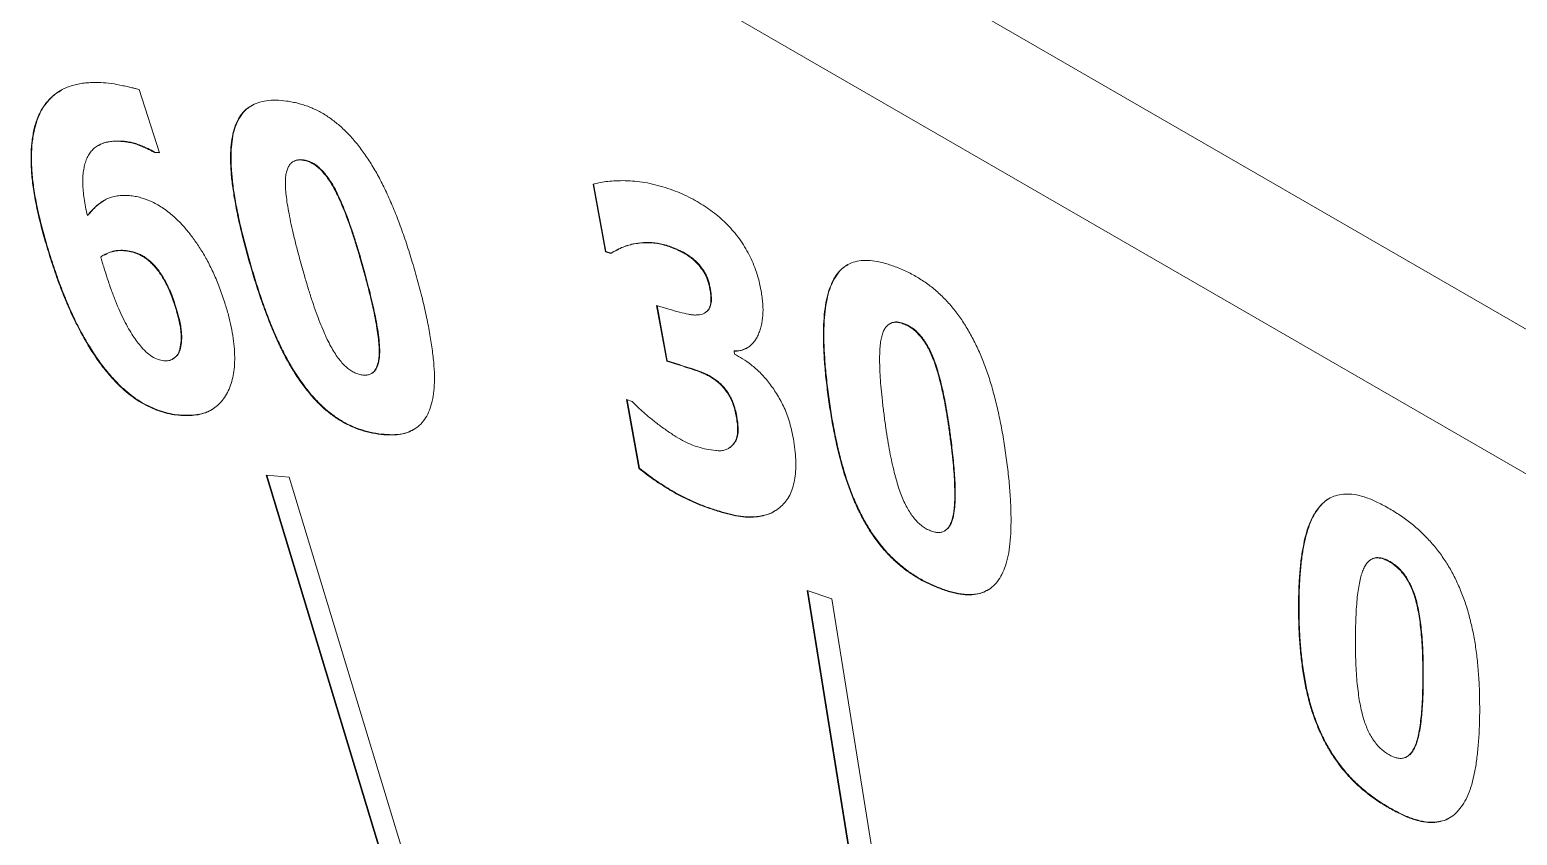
# Model space of a CAD drawing. Header units: inches. Extents: x 0.1 to 10.9, y 0 to 8.5.
# Drawn here: x 9.1637 to 9.4786, y 7.6217 to 7.7921 of the extents above; entities that cross this region are included whole.
import ezdxf

# ---------------------------------------------------------------- set-up
doc = ezdxf.new("R2010")
doc.units = ezdxf.units.IN
doc.header["$MEASUREMENT"] = 0

msp = doc.modelspace()

# ---------------------------------------------------------------- linework, layer by layer
at = {"color": 7, "linetype": 'Continuous', "lineweight": 18}
for p, q in [((9.07121, 7.96501), (9.82958, 7.52721)), ((9.07121, 7.93439), (9.82958, 7.49659)), ((9.18687, 7.77945), (9.19121, 7.76607)), ((9.16472, 7.771), (9.16462, 7.77093)), ((9.17832, 7.76768), (9.17819, 7.7676)), ((9.18285, 7.76857), (9.18274, 7.76851)), ((9.20683, 7.77015), (9.20672, 7.77009)), ((9.19024, 7.76618), (9.19014, 7.76612)), ((9.19121, 7.76607), (9.19014, 7.76612)), ((9.19119, 7.76614), (9.19024, 7.76618)), ((9.21962, 7.7643), (9.21949, 7.76423)), ((9.22166, 7.76459), (9.22156, 7.76453)), ((9.28559, 7.74511), (9.28299, 7.75945)), ((9.2857, 7.74517), (9.2831, 7.75951)), ((9.17606, 7.75286), (9.17596, 7.7528)), ((9.1834, 7.74547), (9.1833, 7.74541)), ((9.29852, 7.74653), (9.29841, 7.74647)), ((9.16846, 7.74306), (9.16835, 7.743)), ((9.17951, 7.74449), (9.17938, 7.74442)), ((9.18938, 7.743), (9.18928, 7.74294)), ((9.20995, 7.7444), (9.20984, 7.74434)), ((9.2857, 7.74517), (9.28559, 7.74511)), ((9.28672, 7.74476), (9.28559, 7.74511)), ((9.28682, 7.74483), (9.2857, 7.74517)), ((9.28771, 7.74536), (9.28758, 7.74529)), ((9.30434, 7.74348), (9.30423, 7.74342)), ((9.23458, 7.74096), (9.23448, 7.7409)), ((9.30775, 7.73759), (9.30764, 7.73753)), ((9.33385, 7.73909), (9.33374, 7.73903)), ((9.19448, 7.73405), (9.19438, 7.73399)), ((9.29643, 7.73379), (9.29902, 7.733)), ((9.29858, 7.72198), (9.29643, 7.73379)), ((9.29868, 7.72204), (9.29655, 7.73375)), ((9.30659, 7.73221), (9.30673, 7.73229)), ((9.34584, 7.72997), (9.34571, 7.72989)), ((9.3489, 7.72992), (9.34879, 7.72986)), ((9.19565, 7.72468), (9.19554, 7.72462)), ((9.31293, 7.72416), (9.31282, 7.7241)), ((9.31282, 7.7241), (9.31293, 7.72348)), ((9.19391, 7.7224), (9.19404, 7.72248)), ((9.29868, 7.72204), (9.29858, 7.72198)), ((9.30109, 7.72121), (9.29858, 7.72198)), ((9.30119, 7.72127), (9.29868, 7.72204)), ((9.30119, 7.72127), (9.30109, 7.72121)), ((9.18186, 7.71785), (9.18176, 7.71779)), ((9.22124, 7.71761), (9.22114, 7.71754)), ((9.23601, 7.71936), (9.23614, 7.71944)), ((9.30885, 7.71812), (9.30874, 7.71806)), ((9.33273, 7.71549), (9.33262, 7.71543)), ((9.29004, 7.71386), (9.29123, 7.71349)), ((9.29267, 7.69934), (9.29004, 7.71386)), ((9.29278, 7.6994), (9.29016, 7.71382)), ((9.19629, 7.71055), (9.19618, 7.71049)), ((9.31338, 7.7104), (9.31327, 7.71034)), ((9.23761, 7.70665), (9.2375, 7.70658)), ((9.35875, 7.70531), (9.35864, 7.70525)), ((9.31157, 7.7035), (9.3117, 7.70357)), ((9.31168, 7.70359), (9.31223, 7.70392)), ((9.31223, 7.70392), (9.31212, 7.70386)), ((9.29278, 7.6994), (9.29267, 7.69934)), ((9.21868, 7.69746), (9.2138, 7.69788)), ((9.26768, 7.5202), (9.2138, 7.69788)), ((9.26778, 7.52026), (9.21393, 7.69787)), ((9.27256, 7.51978), (9.21868, 7.69746)), ((9.30979, 7.69024), (9.30969, 7.69018)), ((9.43683, 7.69127), (9.43673, 7.69121)), ((9.34028, 7.68854), (9.34017, 7.68848)), ((9.35736, 7.68607), (9.35749, 7.68615)), ((9.44782, 7.68014), (9.44769, 7.68006)), ((9.45167, 7.67961), (9.45156, 7.67955)), ((9.33352, 7.6717), (9.32832, 7.67348)), ((9.35581, 7.50157), (9.32832, 7.67348)), ((9.35592, 7.50163), (9.32844, 7.67344)), ((9.35606, 7.67414), (9.35596, 7.67408)), ((9.36101, 7.49979), (9.33352, 7.6717)), ((9.4324, 7.67044), (9.43229, 7.67037)), ((9.45871, 7.65501), (9.45861, 7.65495)), ((9.43665, 7.64425), (9.43655, 7.64418)), ((9.4552, 7.6383), (9.45533, 7.63838)), ((9.45144, 7.62761), (9.45134, 7.62755))]:
    msp.add_line(p, q, dxfattribs=at)
for points, knots in [([(9.16462, 7.77093), (9.16472, 7.77134), (9.16491, 7.77216), (9.16531, 7.77329), (9.16577, 7.77436), (9.16632, 7.77535), (9.16693, 7.77628), (9.16761, 7.77712), (9.16838, 7.77788), (9.16921, 7.77859), (9.17012, 7.7792), (9.17112, 7.77972), (9.17219, 7.78017), (9.17336, 7.78049), (9.1746, 7.78075), (9.17591, 7.78091), (9.17732, 7.78097), (9.17829, 7.78095), (9.17879, 7.78093)], [0, 0, 0, 0, 0.0567241, 0.113021, 0.1695661, 0.2267761, 0.2840279, 0.3417552, 0.4008474, 0.4605552, 0.5216862, 0.5844736, 0.6484594, 0.7146105, 0.7826527, 0.8524745, 0.9250776, 1, 1, 1, 1]), ([(9.17879, 7.78093), (9.17951, 7.78088), (9.18104, 7.78078), (9.18301, 7.78038), (9.18456, 7.78004), (9.18552, 7.77982), (9.18627, 7.77963), (9.18669, 7.7795), (9.18687, 7.77945)], [0, 0, 0, 0, 0.278456, 0.583279, 0.728537, 0.847796, 0.936861, 1, 1, 1, 1]), ([(9.16472, 7.771), (9.165, 7.77198), (9.16554, 7.77396), (9.16694, 7.77633), (9.16855, 7.77814), (9.16982, 7.77892), (9.17038, 7.77927)], [0, 0, 0, 0, 0.264335, 0.528674, 0.793035, 1, 1, 1, 1]), ([(9.20672, 7.77009), (9.2069, 7.77074), (9.20725, 7.77204), (9.2081, 7.77366), (9.20916, 7.77501), (9.21049, 7.77603), (9.21204, 7.77675), (9.21384, 7.77715), (9.21588, 7.77727), (9.21735, 7.77711), (9.21812, 7.77703)], [0, 0, 0, 0, 0.119441, 0.236383, 0.352727, 0.470511, 0.592405, 0.720002, 0.855396, 1, 1, 1, 1]), ([(9.21812, 7.77703), (9.21852, 7.77696), (9.21933, 7.77683), (9.22053, 7.77656), (9.2217, 7.77623), (9.22284, 7.77583), (9.22396, 7.77535), (9.22504, 7.77483), (9.22609, 7.77423), (9.22744, 7.77335), (9.22909, 7.77209), (9.231, 7.7703), (9.23283, 7.76825), (9.23396, 7.76672), (9.23453, 7.76594)], [0, 0, 0, 0, 0.075386, 0.148481, 0.218092, 0.28559, 0.350606, 0.413426, 0.474236, 0.533332, 0.649193, 0.763821, 0.880236, 1, 1, 1, 1]), ([(9.20683, 7.77015), (9.20704, 7.77092), (9.20746, 7.77245), (9.20858, 7.77426), (9.20969, 7.7755), (9.21054, 7.77593), (9.2108, 7.77607)], [0, 0, 0, 0, 0.2891145, 0.5783786, 0.8673995, 1, 1, 1, 1]), ([(9.16835, 7.743), (9.1679, 7.74445), (9.16701, 7.74727), (9.16592, 7.75136), (9.16505, 7.7552), (9.16443, 7.7588), (9.16406, 7.76216), (9.16397, 7.76531), (9.16412, 7.76826), (9.16445, 7.77004), (9.16462, 7.77093)], [0, 0, 0, 0, 0.146174, 0.284249, 0.415289, 0.53875, 0.657638, 0.773311, 0.886869, 1, 1, 1, 1]), ([(9.16846, 7.74306), (9.168, 7.74451), (9.16711, 7.74733), (9.16602, 7.75142), (9.16515, 7.75526), (9.16453, 7.75886), (9.16417, 7.76222), (9.16407, 7.76537), (9.16422, 7.76832), (9.16456, 7.77011), (9.16472, 7.771)], [0, 0, 0, 0, 0.146174, 0.284249, 0.415289, 0.53875, 0.657638, 0.773311, 0.886869, 1, 1, 1, 1]), ([(9.18274, 7.76851), (9.18231, 7.76852), (9.18146, 7.76854), (9.18028, 7.76839), (9.17922, 7.76811), (9.17827, 7.76769), (9.17744, 7.76713), (9.17674, 7.76643), (9.17615, 7.76559), (9.17568, 7.76461), (9.17534, 7.76351), (9.1751, 7.7623), (9.17496, 7.76098), (9.17494, 7.75955), (9.17503, 7.75802), (9.17523, 7.75637), (9.17553, 7.75463), (9.17581, 7.75341), (9.17596, 7.7528)], [0, 0, 0, 0, 0.070767, 0.138084, 0.202412, 0.264277, 0.323548, 0.381605, 0.439149, 0.496221, 0.553749, 0.611988, 0.671448, 0.732081, 0.794895, 0.860361, 0.928792, 1, 1, 1, 1]), ([(9.18285, 7.76857), (9.18217, 7.76857), (9.18081, 7.76856), (9.17928, 7.76824), (9.17855, 7.76775), (9.17835, 7.76761)], [0, 0, 0, 0, 0.415943, 0.831804, 1, 1, 1, 1]), ([(9.19014, 7.76612), (9.18996, 7.76623), (9.18954, 7.76649), (9.18886, 7.76682), (9.18803, 7.7672), (9.18708, 7.76761), (9.18605, 7.76799), (9.18497, 7.76826), (9.18386, 7.76844), (9.18312, 7.76849), (9.18274, 7.76851)], [0, 0, 0, 0, 0.0714233, 0.1622255, 0.2699026, 0.3973137, 0.5370976, 0.682353, 0.8369909, 1, 1, 1, 1]), ([(9.19024, 7.76618), (9.19006, 7.7663), (9.18965, 7.76655), (9.18896, 7.76689), (9.18814, 7.76726), (9.18719, 7.76767), (9.18616, 7.76805), (9.18508, 7.76833), (9.18397, 7.76851), (9.18323, 7.76855), (9.18285, 7.76857)], [0, 0, 0, 0, 0.0714233, 0.1622255, 0.2699026, 0.3973137, 0.5370976, 0.682353, 0.8369909, 1, 1, 1, 1]), ([(9.20984, 7.74434), (9.20946, 7.74577), (9.20873, 7.74851), (9.20781, 7.75247), (9.20711, 7.75611), (9.20658, 7.75946), (9.2063, 7.76252), (9.20621, 7.76532), (9.20633, 7.76785), (9.20659, 7.76935), (9.20672, 7.77009)], [0, 0, 0, 0, 0.156587, 0.302256, 0.438133, 0.564272, 0.682502, 0.793633, 0.899458, 1, 1, 1, 1]), ([(9.20995, 7.7444), (9.20957, 7.74583), (9.20883, 7.74857), (9.20791, 7.75253), (9.20721, 7.75617), (9.20669, 7.75953), (9.20641, 7.76258), (9.20631, 7.76538), (9.20643, 7.76791), (9.2067, 7.76941), (9.20683, 7.77015)], [0, 0, 0, 0, 0.156587, 0.302256, 0.438133, 0.564272, 0.682502, 0.793633, 0.899458, 1, 1, 1, 1]), ([(9.22156, 7.76453), (9.22127, 7.76455), (9.22072, 7.7646), (9.21997, 7.76448), (9.21934, 7.76417), (9.21882, 7.76368), (9.21841, 7.76303), (9.2181, 7.76221), (9.21792, 7.7612), (9.21783, 7.76002), (9.21786, 7.75864), (9.218, 7.75704), (9.21826, 7.75521), (9.21862, 7.75316), (9.21908, 7.75087), (9.21967, 7.74835), (9.22035, 7.74561), (9.22087, 7.7437), (9.22114, 7.7427)], [0, 0, 0, 0, 0.043728, 0.085012, 0.125391, 0.165379, 0.206439, 0.249122, 0.295142, 0.344911, 0.399987, 0.462334, 0.532313, 0.609584, 0.695261, 0.788635, 0.890138, 1, 1, 1, 1]), ([(9.22166, 7.76459), (9.22125, 7.76463), (9.2205, 7.76469), (9.2199, 7.7644), (9.21962, 7.76427)], [0, 0, 0, 0, 0.542375, 1, 1, 1, 1]), ([(9.23448, 7.7409), (9.2342, 7.74189), (9.23367, 7.74379), (9.23284, 7.74654), (9.23204, 7.74907), (9.23124, 7.75139), (9.23045, 7.7535), (9.22967, 7.75539), (9.22892, 7.75707), (9.22816, 7.75855), (9.2274, 7.75986), (9.22662, 7.76099), (9.22583, 7.76197), (9.22501, 7.7628), (9.22416, 7.76349), (9.2233, 7.76399), (9.22242, 7.76436), (9.22185, 7.76447), (9.22156, 7.76453)], [0, 0, 0, 0, 0.109528, 0.210568, 0.303911, 0.388941, 0.466484, 0.536232, 0.598374, 0.653819, 0.7038, 0.74999, 0.792774, 0.833727, 0.874334, 0.914653, 0.955901, 1, 1, 1, 1]), ([(9.23458, 7.74096), (9.23431, 7.74195), (9.23378, 7.74385), (9.23294, 7.7466), (9.23215, 7.74913), (9.23135, 7.75145), (9.23055, 7.75356), (9.22978, 7.75545), (9.22903, 7.75714), (9.22827, 7.75861), (9.22751, 7.75992), (9.22673, 7.76105), (9.22593, 7.76203), (9.22511, 7.76287), (9.22427, 7.76355), (9.22341, 7.76405), (9.22253, 7.76442), (9.22196, 7.76453), (9.22166, 7.76459)], [0, 0, 0, 0, 0.109528, 0.210568, 0.303911, 0.388941, 0.466484, 0.536232, 0.598374, 0.653819, 0.7038, 0.74999, 0.792774, 0.833727, 0.874334, 0.914653, 0.955901, 1, 1, 1, 1]), ([(9.23453, 7.76594), (9.23509, 7.76512), (9.23623, 7.76342), (9.2378, 7.76067), (9.23928, 7.75768), (9.2407, 7.75446), (9.24205, 7.751), (9.24336, 7.74731), (9.24461, 7.74339), (9.24537, 7.7407), (9.24577, 7.73931)], [0, 0, 0, 0, 0.100692, 0.206896, 0.31935, 0.438517, 0.565775, 0.701687, 0.846185, 1, 1, 1, 1]), ([(9.28299, 7.75945), (9.2834, 7.75956), (9.28427, 7.7598), (9.28573, 7.76), (9.28741, 7.76015), (9.28929, 7.76021), (9.29131, 7.76014), (9.2934, 7.75992), (9.29555, 7.75949), (9.29701, 7.75909), (9.29774, 7.75888)], [0, 0, 0, 0, 0.092251, 0.197621, 0.315833, 0.447624, 0.586302, 0.724507, 0.862034, 1, 1, 1, 1]), ([(9.29774, 7.75888), (9.29844, 7.75866), (9.29979, 7.75823), (9.30178, 7.75741), (9.30366, 7.75654), (9.30543, 7.75553), (9.30709, 7.75447), (9.30863, 7.75335), (9.31004, 7.7522), (9.31092, 7.75134), (9.31134, 7.75093)], [0, 0, 0, 0, 0.15543, 0.300744, 0.437427, 0.565971, 0.686334, 0.798312, 0.902586, 1, 1, 1, 1]), ([(9.17596, 7.7528), (9.17621, 7.75312), (9.17671, 7.75377), (9.17757, 7.75459), (9.17846, 7.75536), (9.17943, 7.756), (9.18046, 7.75655), (9.18162, 7.75688), (9.18287, 7.75708), (9.18376, 7.75707), (9.18421, 7.75707)], [0, 0, 0, 0, 0.124194, 0.248256, 0.370944, 0.493682, 0.61704, 0.741464, 0.86921, 1, 1, 1, 1]), ([(9.17606, 7.75286), (9.17665, 7.75357), (9.17771, 7.75485), (9.17907, 7.75569), (9.17969, 7.75607)], [0, 0, 0, 0, 0.551584, 1, 1, 1, 1]), ([(9.18421, 7.75707), (9.18462, 7.75704), (9.18542, 7.75698), (9.18664, 7.75676), (9.18785, 7.75643), (9.18905, 7.75597), (9.19026, 7.75542), (9.19148, 7.75469), (9.1927, 7.75387), (9.19351, 7.75321), (9.19391, 7.75287)], [0, 0, 0, 0, 0.133489, 0.262617, 0.38769, 0.509492, 0.631066, 0.752093, 0.874715, 1, 1, 1, 1]), ([(9.19391, 7.75287), (9.19445, 7.75239), (9.19552, 7.7514), (9.19707, 7.74967), (9.19857, 7.74772), (9.20004, 7.74555), (9.20144, 7.74312), (9.20275, 7.74043), (9.20397, 7.73746), (9.20467, 7.7354), (9.20503, 7.73433)], [0, 0, 0, 0, 0.104978, 0.212288, 0.322972, 0.440005, 0.563687, 0.697689, 0.842363, 1, 1, 1, 1]), ([(9.31134, 7.75093), (9.31181, 7.75044), (9.31271, 7.74947), (9.31397, 7.7479), (9.31506, 7.74623), (9.31604, 7.74451), (9.31687, 7.74271), (9.31759, 7.74082), (9.31815, 7.73886), (9.31841, 7.73754), (9.31855, 7.73686)], [0, 0, 0, 0, 0.128701, 0.251604, 0.371358, 0.489823, 0.609688, 0.732803, 0.86305, 1, 1, 1, 1]), ([(9.1833, 7.74541), (9.18288, 7.7454), (9.18203, 7.74538), (9.18085, 7.74509), (9.17974, 7.74465), (9.17908, 7.74424), (9.17876, 7.74403)], [0, 0, 0, 0, 0.243565, 0.501961, 0.758498, 1, 1, 1, 1]), ([(9.1834, 7.74547), (9.18293, 7.74546), (9.18198, 7.74543), (9.18067, 7.74509), (9.17991, 7.74465), (9.17953, 7.74444)], [0, 0, 0, 0, 0.333086, 0.666358, 1, 1, 1, 1]), ([(9.18928, 7.74294), (9.18904, 7.74315), (9.18856, 7.74357), (9.18781, 7.74408), (9.18706, 7.74451), (9.18604, 7.74492), (9.18476, 7.74528), (9.18379, 7.74537), (9.1833, 7.74541)], [0, 0, 0, 0, 0.1204217, 0.2400245, 0.3624459, 0.4877146, 0.7404861, 1, 1, 1, 1]), ([(9.18938, 7.743), (9.18914, 7.74321), (9.18867, 7.74363), (9.18792, 7.74414), (9.18716, 7.74457), (9.18614, 7.74498), (9.18487, 7.74534), (9.1839, 7.74543), (9.1834, 7.74547)], [0, 0, 0, 0, 0.1204217, 0.2400245, 0.3624459, 0.4877146, 0.7404861, 1, 1, 1, 1]), ([(9.29841, 7.74647), (9.29793, 7.7466), (9.29693, 7.74688), (9.29546, 7.74705), (9.29395, 7.74709), (9.29243, 7.74695), (9.29092, 7.74666), (9.28946, 7.7462), (9.28804, 7.74559), (9.28716, 7.74504), (9.28672, 7.74476)], [0, 0, 0, 0, 0.107569, 0.220124, 0.339899, 0.466246, 0.596064, 0.728694, 0.862625, 1, 1, 1, 1]), ([(9.29852, 7.74653), (9.29768, 7.74674), (9.296, 7.74715), (9.29366, 7.74716), (9.29131, 7.74682), (9.2893, 7.74623), (9.28815, 7.74556), (9.28772, 7.74531)], [0, 0, 0, 0, 0.204903, 0.409915, 0.614957, 0.856573, 1, 1, 1, 1]), ([(9.30423, 7.74342), (9.30401, 7.74361), (9.30354, 7.74399), (9.30281, 7.74452), (9.30203, 7.74495), (9.30099, 7.74547), (9.29977, 7.74601), (9.29884, 7.74632), (9.29841, 7.74647)], [0, 0, 0, 0, 0.118301, 0.244041, 0.374322, 0.513812, 0.776346, 1, 1, 1, 1]), ([(9.30434, 7.74348), (9.30411, 7.74367), (9.30364, 7.74406), (9.30291, 7.74458), (9.30214, 7.74501), (9.3011, 7.74553), (9.29988, 7.74607), (9.29895, 7.74638), (9.29852, 7.74653)], [0, 0, 0, 0, 0.118301, 0.244041, 0.374322, 0.513812, 0.776346, 1, 1, 1, 1]), ([(9.18176, 7.71779), (9.18112, 7.71849), (9.17981, 7.71993), (9.17797, 7.72241), (9.17619, 7.72515), (9.17446, 7.72815), (9.17281, 7.73145), (9.17124, 7.73504), (9.16971, 7.73893), (9.16882, 7.74161), (9.16835, 7.743)], [0, 0, 0, 0, 0.102062, 0.207976, 0.319266, 0.437242, 0.563016, 0.698751, 0.843741, 1, 1, 1, 1]), ([(9.18186, 7.71785), (9.18122, 7.71855), (9.17991, 7.71999), (9.17807, 7.72247), (9.1763, 7.72521), (9.17457, 7.72821), (9.17292, 7.73152), (9.17134, 7.73511), (9.16982, 7.73899), (9.16892, 7.74167), (9.16846, 7.74306)], [0, 0, 0, 0, 0.102062, 0.207976, 0.319266, 0.437242, 0.563016, 0.698751, 0.843741, 1, 1, 1, 1]), ([(9.17876, 7.74403), (9.17882, 7.74383), (9.17898, 7.74333), (9.17923, 7.74243), (9.1796, 7.74124), (9.17989, 7.74036), (9.18005, 7.73987)], [0, 0, 0, 0, 0.14552, 0.362777, 0.64954, 1, 1, 1, 1]), ([(9.19438, 7.73399), (9.1942, 7.73452), (9.19385, 7.73553), (9.19327, 7.73697), (9.19268, 7.73828), (9.19204, 7.73944), (9.19139, 7.74048), (9.19071, 7.74141), (9.19001, 7.74223), (9.18952, 7.74271), (9.18928, 7.74294)], [0, 0, 0, 0, 0.16416, 0.312565, 0.447401, 0.570864, 0.685618, 0.794017, 0.898881, 1, 1, 1, 1]), ([(9.19448, 7.73405), (9.1943, 7.73458), (9.19396, 7.73559), (9.19338, 7.73704), (9.19278, 7.73834), (9.19215, 7.7395), (9.19149, 7.74054), (9.19082, 7.74147), (9.19011, 7.74229), (9.18962, 7.74277), (9.18938, 7.743)], [0, 0, 0, 0, 0.16416, 0.312565, 0.447401, 0.570864, 0.685618, 0.794017, 0.898881, 1, 1, 1, 1]), ([(9.22114, 7.71754), (9.22057, 7.71837), (9.21942, 7.72007), (9.21785, 7.72285), (9.21633, 7.72586), (9.21491, 7.72912), (9.21356, 7.73261), (9.21225, 7.73633), (9.211, 7.74026), (9.21023, 7.74296), (9.20984, 7.74434)], [0, 0, 0, 0, 0.100805, 0.206671, 0.319404, 0.439303, 0.567267, 0.703177, 0.847186, 1, 1, 1, 1]), ([(9.22124, 7.71761), (9.22068, 7.71843), (9.21952, 7.72013), (9.21796, 7.72291), (9.21644, 7.72592), (9.21502, 7.72918), (9.21366, 7.73267), (9.21235, 7.73639), (9.21111, 7.74033), (9.21034, 7.74302), (9.20995, 7.7444)], [0, 0, 0, 0, 0.100805, 0.206671, 0.319404, 0.439303, 0.567267, 0.703177, 0.847186, 1, 1, 1, 1]), ([(9.22114, 7.7427), (9.22141, 7.74173), (9.22194, 7.73986), (9.22274, 7.73716), (9.22355, 7.73466), (9.22435, 7.73236), (9.22512, 7.73025), (9.22592, 7.72836), (9.22667, 7.72666), (9.22744, 7.72516), (9.22822, 7.72384), (9.229, 7.72268), (9.22981, 7.72168), (9.23063, 7.72084), (9.23147, 7.72013), (9.23233, 7.71963), (9.2332, 7.71925), (9.23377, 7.71914), (9.23406, 7.71908)], [0, 0, 0, 0, 0.107771, 0.207306, 0.299527, 0.38433, 0.461832, 0.532025, 0.595024, 0.651315, 0.702132, 0.749444, 0.793018, 0.834721, 0.875046, 0.91498, 0.956266, 1, 1, 1, 1]), ([(9.30764, 7.73753), (9.30758, 7.73785), (9.30746, 7.73846), (9.30717, 7.73935), (9.30681, 7.74019), (9.30623, 7.74119), (9.30538, 7.74233), (9.30462, 7.74306), (9.30423, 7.74342)], [0, 0, 0, 0, 0.147833, 0.283226, 0.407651, 0.528432, 0.763004, 1, 1, 1, 1]), ([(9.30775, 7.73759), (9.30768, 7.73791), (9.30756, 7.73852), (9.30728, 7.73941), (9.30692, 7.74025), (9.30634, 7.74125), (9.30549, 7.7424), (9.30472, 7.74312), (9.30434, 7.74348)], [0, 0, 0, 0, 0.147833, 0.283226, 0.407651, 0.528432, 0.763004, 1, 1, 1, 1]), ([(9.33374, 7.73903), (9.33405, 7.73956), (9.33466, 7.7406), (9.33586, 7.74179), (9.33724, 7.74267), (9.33884, 7.74319), (9.34064, 7.74338), (9.34265, 7.74323), (9.34487, 7.74274), (9.34644, 7.74217), (9.34725, 7.74188)], [0, 0, 0, 0, 0.120068, 0.236997, 0.353393, 0.470586, 0.592009, 0.720135, 0.855123, 1, 1, 1, 1]), ([(9.33385, 7.73909), (9.33421, 7.7397), (9.33495, 7.74091), (9.33603, 7.74197), (9.33678, 7.7423), (9.33692, 7.74237)], [0, 0, 0, 0, 0.444311, 0.888821, 1, 1, 1, 1]), ([(9.18005, 7.73987), (9.18034, 7.73898), (9.18091, 7.73727), (9.18184, 7.73482), (9.18276, 7.73262), (9.18369, 7.73065), (9.18463, 7.72892), (9.18555, 7.7274), (9.18645, 7.72608), (9.18709, 7.72533), (9.18739, 7.72498)], [0, 0, 0, 0, 0.173015, 0.330949, 0.473141, 0.601515, 0.71712, 0.821566, 0.915181, 1, 1, 1, 1]), ([(9.23406, 7.71908), (9.23434, 7.71906), (9.23489, 7.719), (9.23562, 7.71915), (9.23624, 7.71947), (9.23676, 7.71996), (9.23716, 7.72064), (9.23745, 7.72149), (9.23764, 7.72251), (9.23772, 7.72371), (9.23769, 7.72511), (9.23755, 7.72672), (9.2373, 7.72855), (9.23696, 7.73059), (9.23649, 7.73286), (9.23592, 7.73535), (9.23525, 7.73805), (9.23474, 7.73993), (9.23448, 7.7409)], [0, 0, 0, 0, 0.043208, 0.084481, 0.124262, 0.164775, 0.206177, 0.249773, 0.296429, 0.34735, 0.403599, 0.466642, 0.536762, 0.614175, 0.699164, 0.791741, 0.891996, 1, 1, 1, 1]), ([(9.23611, 7.71947), (9.23619, 7.7195), (9.2366, 7.71966), (9.23711, 7.72036), (9.23763, 7.72164), (9.23784, 7.72338), (9.2378, 7.72544), (9.23748, 7.7283), (9.23682, 7.73198), (9.23579, 7.73645), (9.23499, 7.73946), (9.23458, 7.74096)], [0, 0, 0, 0, 0.015917, 0.086111, 0.156374, 0.250028, 0.343752, 0.437509, 0.624967, 0.81248, 1, 1, 1, 1]), ([(9.24577, 7.73931), (9.24613, 7.73793), (9.24685, 7.73523), (9.24776, 7.73132), (9.24846, 7.72765), (9.24899, 7.72423), (9.24933, 7.72109), (9.24944, 7.71825), (9.24934, 7.71573), (9.24906, 7.71425), (9.24893, 7.71354)], [0, 0, 0, 0, 0.15237, 0.296951, 0.433307, 0.563025, 0.684432, 0.797082, 0.901893, 1, 1, 1, 1]), ([(9.34725, 7.74188), (9.34768, 7.74171), (9.34853, 7.74136), (9.34978, 7.74077), (9.35099, 7.74014), (9.35215, 7.73943), (9.35327, 7.73872), (9.35434, 7.73792), (9.35538, 7.7371), (9.35668, 7.73592), (9.35825, 7.73432), (9.36001, 7.73219), (9.36164, 7.72985), (9.3626, 7.72817), (9.36308, 7.72732)], [0, 0, 0, 0, 0.075356, 0.148488, 0.218345, 0.285114, 0.350189, 0.412672, 0.473254, 0.532443, 0.6483, 0.763187, 0.879831, 1, 1, 1, 1]), ([(9.30612, 7.73198), (9.30631, 7.73206), (9.30666, 7.73223), (9.30713, 7.73258), (9.30747, 7.73306), (9.30775, 7.73361), (9.30791, 7.73432), (9.30793, 7.73523), (9.30786, 7.7363), (9.30772, 7.7371), (9.30764, 7.73753)], [0, 0, 0, 0, 0.121615, 0.235161, 0.344335, 0.450278, 0.562165, 0.689926, 0.835096, 1, 1, 1, 1]), ([(9.3067, 7.73231), (9.30682, 7.73237), (9.30721, 7.73257), (9.30769, 7.73324), (9.30807, 7.73437), (9.30803, 7.7359), (9.30784, 7.73703), (9.30775, 7.73759)], [0, 0, 0, 0, 0.088128, 0.297375, 0.50632, 0.753139, 1, 1, 1, 1]), ([(9.31855, 7.73686), (9.31862, 7.73641), (9.31877, 7.73552), (9.31891, 7.73423), (9.31896, 7.733), (9.31893, 7.73182), (9.31881, 7.73071), (9.31863, 7.72965), (9.31835, 7.72866), (9.31801, 7.72773), (9.31759, 7.72688), (9.31711, 7.72613), (9.31654, 7.72553), (9.31594, 7.72499), (9.31525, 7.72461), (9.31451, 7.72432), (9.3137, 7.72414), (9.31312, 7.72411), (9.31282, 7.7241)], [0, 0, 0, 0, 0.066526, 0.131683, 0.195731, 0.259081, 0.322158, 0.385267, 0.448907, 0.513277, 0.576913, 0.638793, 0.699192, 0.75893, 0.818324, 0.877972, 0.93837, 1, 1, 1, 1]), ([(9.33262, 7.71543), (9.33245, 7.71679), (9.33214, 7.71943), (9.33185, 7.72317), (9.3317, 7.72661), (9.33174, 7.72971), (9.33195, 7.7325), (9.33234, 7.73499), (9.33292, 7.73718), (9.33347, 7.73842), (9.33374, 7.73903)], [0, 0, 0, 0, 0.156053, 0.302387, 0.437886, 0.56439, 0.682473, 0.794295, 0.899363, 1, 1, 1, 1]), ([(9.33273, 7.71549), (9.33256, 7.71685), (9.33224, 7.71949), (9.33196, 7.72324), (9.3318, 7.72667), (9.33184, 7.72977), (9.33206, 7.73256), (9.33245, 7.73505), (9.33303, 7.73724), (9.33358, 7.73848), (9.33385, 7.73909)], [0, 0, 0, 0, 0.156053, 0.302387, 0.437886, 0.56439, 0.682473, 0.794295, 0.899363, 1, 1, 1, 1]), ([(9.19554, 7.72462), (9.19564, 7.72516), (9.19583, 7.72627), (9.19578, 7.72792), (9.19559, 7.72943), (9.19531, 7.73078), (9.19489, 7.73232), (9.19455, 7.73341), (9.19438, 7.73399)], [0, 0, 0, 0, 0.201866, 0.4164463, 0.5366633, 0.6734525, 0.8271, 1, 1, 1, 1]), ([(9.19565, 7.72468), (9.19574, 7.72522), (9.19594, 7.72634), (9.19589, 7.72798), (9.1957, 7.72949), (9.19542, 7.73084), (9.195, 7.73238), (9.19466, 7.73347), (9.19448, 7.73405)], [0, 0, 0, 0, 0.201866, 0.4164463, 0.5366633, 0.6734525, 0.8271, 1, 1, 1, 1]), ([(9.20503, 7.73433), (9.2053, 7.73346), (9.20582, 7.73176), (9.20641, 7.72926), (9.20683, 7.72684), (9.20707, 7.72452), (9.20715, 7.72233), (9.20703, 7.72033), (9.20677, 7.71849), (9.20642, 7.71743), (9.20625, 7.7169)], [0, 0, 0, 0, 0.134924, 0.265751, 0.395691, 0.523569, 0.648399, 0.769152, 0.885584, 1, 1, 1, 1]), ([(9.29902, 7.733), (9.29977, 7.73278), (9.30117, 7.73236), (9.30284, 7.73198), (9.30404, 7.73176), (9.3048, 7.73177), (9.30551, 7.73179), (9.30592, 7.73191), (9.30612, 7.73198)], [0, 0, 0, 0, 0.301601, 0.566899, 0.686744, 0.79786, 0.901712, 1, 1, 1, 1]), ([(9.34879, 7.72986), (9.34849, 7.72996), (9.3479, 7.73017), (9.34707, 7.73026), (9.34633, 7.73018), (9.34567, 7.72992), (9.34512, 7.72945), (9.34466, 7.7288), (9.34427, 7.72797), (9.34398, 7.72695), (9.34378, 7.72573), (9.34366, 7.72427), (9.34361, 7.72259), (9.34365, 7.72066), (9.34375, 7.71851), (9.34395, 7.71612), (9.3442, 7.71349), (9.34444, 7.71165), (9.34456, 7.7107)], [0, 0, 0, 0, 0.043646, 0.085137, 0.12549, 0.165113, 0.20619, 0.249173, 0.294803, 0.34471, 0.399977, 0.462052, 0.532289, 0.609418, 0.695078, 0.788436, 0.890032, 1, 1, 1, 1]), ([(9.3489, 7.72992), (9.34847, 7.73006), (9.34761, 7.73034), (9.34655, 7.73033), (9.34605, 7.73003), (9.34586, 7.72991)], [0, 0, 0, 0, 0.381856, 0.763655, 1, 1, 1, 1]), ([(9.35864, 7.70525), (9.35852, 7.7062), (9.35828, 7.70803), (9.35785, 7.7107), (9.35743, 7.71317), (9.35697, 7.71545), (9.35648, 7.71754), (9.35598, 7.71944), (9.35545, 7.72114), (9.35489, 7.72266), (9.3543, 7.72403), (9.35366, 7.72526), (9.35296, 7.72636), (9.35222, 7.72733), (9.35143, 7.72817), (9.35059, 7.72889), (9.3497, 7.72946), (9.3491, 7.72972), (9.34879, 7.72986)], [0, 0, 0, 0, 0.109241, 0.210457, 0.304007, 0.38923, 0.466763, 0.536465, 0.598894, 0.654183, 0.70387, 0.749947, 0.793224, 0.834254, 0.874069, 0.914391, 0.95615, 1, 1, 1, 1]), ([(9.35875, 7.70531), (9.35862, 7.70626), (9.35839, 7.70809), (9.35796, 7.71076), (9.35754, 7.71323), (9.35708, 7.71551), (9.35658, 7.7176), (9.35609, 7.7195), (9.35555, 7.7212), (9.355, 7.72273), (9.35441, 7.72409), (9.35377, 7.72532), (9.35307, 7.72642), (9.35233, 7.72739), (9.35154, 7.72823), (9.3507, 7.72895), (9.34981, 7.72952), (9.34921, 7.72979), (9.3489, 7.72992)], [0, 0, 0, 0, 0.109241, 0.210457, 0.304007, 0.38923, 0.466763, 0.536465, 0.598894, 0.654183, 0.70387, 0.749947, 0.793224, 0.834254, 0.874069, 0.914391, 0.95615, 1, 1, 1, 1]), ([(9.36308, 7.72732), (9.36354, 7.72643), (9.36447, 7.7246), (9.36569, 7.72172), (9.36677, 7.71865), (9.36775, 7.7154), (9.36859, 7.71196), (9.36938, 7.70832), (9.37003, 7.7045), (9.37038, 7.70191), (9.37057, 7.70057)], [0, 0, 0, 0, 0.100862, 0.206573, 0.319176, 0.438475, 0.565608, 0.701547, 0.846287, 1, 1, 1, 1]), ([(9.18739, 7.72498), (9.1878, 7.72453), (9.18861, 7.72367), (9.18993, 7.72275), (9.19123, 7.72219), (9.19204, 7.7221), (9.19246, 7.72205)], [0, 0, 0, 0, 0.2557, 0.501374, 0.747537, 1, 1, 1, 1]), ([(9.19246, 7.72205), (9.19277, 7.72207), (9.19346, 7.72211), (9.19416, 7.72254), (9.19471, 7.72299), (9.19505, 7.72345), (9.19535, 7.72398), (9.19548, 7.7244), (9.19554, 7.72462)], [0, 0, 0, 0, 0.216176, 0.464973, 0.599039, 0.731543, 0.8636, 1, 1, 1, 1]), ([(9.19401, 7.7225), (9.19424, 7.72264), (9.19474, 7.72292), (9.1953, 7.72367), (9.19553, 7.72434), (9.19565, 7.72468)], [0, 0, 0, 0, 0.313221, 0.656707, 1, 1, 1, 1]), ([(9.31571, 7.72489), (9.3153, 7.72468), (9.31446, 7.72426), (9.31345, 7.72419), (9.31293, 7.72416)], [0, 0, 0, 0, 0.4819517, 1, 1, 1, 1]), ([(9.31293, 7.72348), (9.31349, 7.72318), (9.31467, 7.72255), (9.31616, 7.72147), (9.31739, 7.72047), (9.31832, 7.71959), (9.31924, 7.71863), (9.31982, 7.71791), (9.32011, 7.71755)], [0, 0, 0, 0, 0.2263566, 0.4725821, 0.6018958, 0.7330608, 0.8641279, 1, 1, 1, 1]), ([(9.30874, 7.71806), (9.30846, 7.71825), (9.30788, 7.71865), (9.30696, 7.71915), (9.30599, 7.71958), (9.30465, 7.72008), (9.30301, 7.72061), (9.30171, 7.72101), (9.30109, 7.72121)], [0, 0, 0, 0, 0.109584, 0.225645, 0.351843, 0.486038, 0.752241, 1, 1, 1, 1]), ([(9.30885, 7.71812), (9.30857, 7.71831), (9.30798, 7.71871), (9.30707, 7.71921), (9.3061, 7.71964), (9.30476, 7.72014), (9.30311, 7.72067), (9.30182, 7.72107), (9.30119, 7.72127)], [0, 0, 0, 0, 0.109584, 0.225645, 0.351843, 0.486038, 0.752241, 1, 1, 1, 1]), ([(9.19618, 7.71049), (9.19556, 7.71054), (9.19434, 7.71063), (9.19246, 7.71102), (9.1906, 7.71162), (9.18876, 7.71243), (9.18694, 7.71343), (9.18517, 7.71467), (9.18342, 7.7161), (9.18232, 7.71722), (9.18176, 7.71779)], [0, 0, 0, 0, 0.136563, 0.268339, 0.396126, 0.520395, 0.641681, 0.761436, 0.879817, 1, 1, 1, 1]), ([(9.19629, 7.71055), (9.19566, 7.7106), (9.19444, 7.71069), (9.19257, 7.71108), (9.19071, 7.71168), (9.18887, 7.71249), (9.18705, 7.71349), (9.18527, 7.71473), (9.18353, 7.71616), (9.18242, 7.71728), (9.18186, 7.71785)], [0, 0, 0, 0, 0.136563, 0.268339, 0.396126, 0.520395, 0.641681, 0.761436, 0.879817, 1, 1, 1, 1]), ([(9.2375, 7.70658), (9.23671, 7.70672), (9.23518, 7.70698), (9.23288, 7.70773), (9.23068, 7.7087), (9.22858, 7.70996), (9.22657, 7.71147), (9.22465, 7.71326), (9.22282, 7.71526), (9.2217, 7.71678), (9.22114, 7.71754)], [0, 0, 0, 0, 0.146683, 0.2831, 0.41099, 0.53263, 0.649485, 0.765094, 0.881321, 1, 1, 1, 1]), ([(9.23761, 7.70665), (9.23681, 7.70678), (9.23529, 7.70704), (9.23298, 7.70779), (9.23078, 7.70876), (9.22868, 7.71002), (9.22667, 7.71153), (9.22476, 7.71332), (9.22292, 7.71533), (9.22181, 7.71684), (9.22124, 7.71761)], [0, 0, 0, 0, 0.146683, 0.2831, 0.41099, 0.53263, 0.649485, 0.765094, 0.881321, 1, 1, 1, 1]), ([(9.31327, 7.71034), (9.31318, 7.7108), (9.31301, 7.71167), (9.31262, 7.71293), (9.31214, 7.71407), (9.31157, 7.71508), (9.31094, 7.71598), (9.31025, 7.71677), (9.30952, 7.71748), (9.309, 7.71787), (9.30874, 7.71806)], [0, 0, 0, 0, 0.158763, 0.301433, 0.430342, 0.547891, 0.660248, 0.772436, 0.884371, 1, 1, 1, 1]), ([(9.31338, 7.7104), (9.31329, 7.71086), (9.31311, 7.71173), (9.31273, 7.71299), (9.31224, 7.71413), (9.31167, 7.71514), (9.31104, 7.71604), (9.31036, 7.71683), (9.30962, 7.71755), (9.30911, 7.71793), (9.30885, 7.71812)], [0, 0, 0, 0, 0.158763, 0.301433, 0.430342, 0.547891, 0.660248, 0.772436, 0.884371, 1, 1, 1, 1]), ([(9.32011, 7.71755), (9.32041, 7.71716), (9.321, 7.71638), (9.32183, 7.71513), (9.32259, 7.71383), (9.3233, 7.71245), (9.32396, 7.71096), (9.3245, 7.70932), (9.325, 7.7075), (9.32524, 7.70625), (9.32537, 7.70559)], [0, 0, 0, 0, 0.109883, 0.219014, 0.329852, 0.441064, 0.560305, 0.691247, 0.83762, 1, 1, 1, 1]), ([(9.20625, 7.7169), (9.20604, 7.71637), (9.20561, 7.71533), (9.20478, 7.71399), (9.20378, 7.71286), (9.20265, 7.71191), (9.20132, 7.7112), (9.1998, 7.71072), (9.19807, 7.71048), (9.19682, 7.71049), (9.19618, 7.71049)], [0, 0, 0, 0, 0.119548, 0.237795, 0.355412, 0.473832, 0.595175, 0.722417, 0.857125, 1, 1, 1, 1]), ([(9.34017, 7.68848), (9.33971, 7.68938), (9.33875, 7.69121), (9.33754, 7.69413), (9.33642, 7.69723), (9.33546, 7.70052), (9.3346, 7.70399), (9.33383, 7.70765), (9.33316, 7.7115), (9.3328, 7.71409), (9.33262, 7.71543)], [0, 0, 0, 0, 0.1006924, 0.206672, 0.3197234, 0.4394539, 0.5669938, 0.7032928, 0.8470067, 1, 1, 1, 1]), ([(9.34028, 7.68854), (9.33981, 7.68944), (9.33886, 7.69127), (9.33764, 7.69419), (9.33653, 7.69729), (9.33556, 7.70058), (9.33471, 7.70405), (9.33394, 7.70771), (9.33326, 7.71156), (9.33291, 7.71415), (9.33273, 7.71549)], [0, 0, 0, 0, 0.1006924, 0.206672, 0.3197234, 0.4394539, 0.5669938, 0.7032928, 0.8470067, 1, 1, 1, 1]), ([(9.20227, 7.71178), (9.20212, 7.71168), (9.20147, 7.71125), (9.20012, 7.71084), (9.19826, 7.71054), (9.19694, 7.71055), (9.19629, 7.71055)], [0, 0, 0, 0, 0.090118, 0.393398, 0.696688, 1, 1, 1, 1]), ([(9.24893, 7.71354), (9.24875, 7.71289), (9.2484, 7.7116), (9.24758, 7.70997), (9.24652, 7.70865), (9.24546, 7.70778), (9.2445, 7.70724), (9.2437, 7.70692), (9.24284, 7.70666), (9.2419, 7.70649), (9.2409, 7.70639), (9.23983, 7.70639), (9.2387, 7.70643), (9.2379, 7.70653), (9.2375, 7.70658)], [0, 0, 0, 0, 0.1183815, 0.233798, 0.3488369, 0.4649727, 0.5243051, 0.5855537, 0.6485146, 0.713064, 0.781132, 0.8512521, 0.924142, 1, 1, 1, 1]), ([(9.29123, 7.71349), (9.29175, 7.71297), (9.29282, 7.7119), (9.29452, 7.71041), (9.29633, 7.70896), (9.29821, 7.70757), (9.30009, 7.70628), (9.30189, 7.70525), (9.30359, 7.70439), (9.30466, 7.70403), (9.30518, 7.70385)], [0, 0, 0, 0, 0.117334, 0.24121, 0.370066, 0.506675, 0.642379, 0.7695, 0.888084, 1, 1, 1, 1]), ([(9.31212, 7.70386), (9.3124, 7.70415), (9.31296, 7.70471), (9.3134, 7.70576), (9.31358, 7.70681), (9.31359, 7.70781), (9.3135, 7.709), (9.31335, 7.70988), (9.31327, 7.71034)], [0, 0, 0, 0, 0.216857, 0.431534, 0.54852, 0.679673, 0.830662, 1, 1, 1, 1]), ([(9.31223, 7.70392), (9.31251, 7.70421), (9.31306, 7.70477), (9.3135, 7.70582), (9.31369, 7.70687), (9.3137, 7.70787), (9.3136, 7.70907), (9.31346, 7.70994), (9.31338, 7.7104)], [0, 0, 0, 0, 0.216857, 0.431534, 0.54852, 0.679673, 0.830662, 1, 1, 1, 1]), ([(9.34456, 7.7107), (9.34468, 7.70976), (9.34492, 7.70796), (9.34533, 7.70534), (9.34576, 7.7029), (9.34622, 7.70064), (9.34671, 7.69855), (9.34722, 7.69666), (9.34775, 7.69494), (9.34832, 7.69339), (9.34891, 7.692), (9.34957, 7.69075), (9.35027, 7.68963), (9.35101, 7.68865), (9.3518, 7.6878), (9.35263, 7.68709), (9.35351, 7.6865), (9.3541, 7.68625), (9.35441, 7.68612)], [0, 0, 0, 0, 0.107611, 0.207574, 0.299952, 0.384953, 0.462248, 0.532333, 0.595408, 0.651978, 0.702921, 0.74984, 0.793575, 0.834998, 0.875129, 0.91509, 0.956512, 1, 1, 1, 1]), ([(9.24501, 7.70761), (9.24472, 7.70744), (9.24386, 7.7069), (9.24213, 7.70653), (9.23993, 7.70639), (9.23838, 7.70656), (9.23761, 7.70665)], [0, 0, 0, 0, 0.139174, 0.426056, 0.713014, 1, 1, 1, 1]), ([(9.32537, 7.70559), (9.32549, 7.70483), (9.32573, 7.70333), (9.3259, 7.70118), (9.32589, 7.69915), (9.32571, 7.69726), (9.32536, 7.69551), (9.3248, 7.69397), (9.32405, 7.69262), (9.32339, 7.6919), (9.32306, 7.69154)], [0, 0, 0, 0, 0.130703, 0.258241, 0.383711, 0.508333, 0.631225, 0.752876, 0.87518, 1, 1, 1, 1]), ([(9.35441, 7.68612), (9.35471, 7.68601), (9.35529, 7.68581), (9.3561, 7.68573), (9.35683, 7.68581), (9.35747, 7.68611), (9.35803, 7.68657), (9.35849, 7.68724), (9.35887, 7.68809), (9.35916, 7.68913), (9.35937, 7.69038), (9.3595, 7.69183), (9.35955, 7.69352), (9.35952, 7.69543), (9.35943, 7.69756), (9.35925, 7.69992), (9.35898, 7.70251), (9.35876, 7.70432), (9.35864, 7.70525)], [0, 0, 0, 0, 0.043326, 0.084051, 0.12413, 0.163851, 0.205464, 0.249036, 0.295752, 0.346322, 0.402772, 0.46562, 0.536119, 0.613528, 0.698489, 0.791161, 0.891659, 1, 1, 1, 1]), ([(9.35745, 7.68619), (9.3576, 7.68626), (9.35807, 7.68649), (9.35868, 7.68741), (9.35923, 7.68885), (9.35952, 7.6907), (9.35969, 7.6933), (9.35961, 7.69674), (9.35928, 7.70099), (9.35893, 7.70387), (9.35875, 7.70531)], [0, 0, 0, 0, 0.034373, 0.108587, 0.207552, 0.306589, 0.405639, 0.603739, 0.801861, 1, 1, 1, 1]), ([(9.30518, 7.70385), (9.30579, 7.70368), (9.30707, 7.70334), (9.30863, 7.70311), (9.30989, 7.70302), (9.31074, 7.70315), (9.31149, 7.70341), (9.31191, 7.70371), (9.31212, 7.70386)], [0, 0, 0, 0, 0.239983, 0.50165, 0.634706, 0.759949, 0.881659, 1, 1, 1, 1]), ([(9.30969, 7.69018), (9.30878, 7.69047), (9.30702, 7.69103), (9.30445, 7.69205), (9.30205, 7.69316), (9.29982, 7.69438), (9.29778, 7.69564), (9.29591, 7.69687), (9.29423, 7.69809), (9.29317, 7.69894), (9.29267, 7.69934)], [0, 0, 0, 0, 0.163012, 0.313929, 0.454526, 0.58414, 0.70337, 0.811834, 0.911062, 1, 1, 1, 1]), ([(9.30979, 7.69024), (9.30888, 7.69053), (9.30713, 7.69109), (9.30456, 7.69212), (9.30216, 7.69322), (9.29993, 7.69444), (9.29789, 7.6957), (9.29602, 7.69693), (9.29433, 7.69815), (9.29328, 7.699), (9.29278, 7.6994)], [0, 0, 0, 0, 0.163012, 0.313929, 0.454526, 0.58414, 0.70337, 0.811834, 0.911062, 1, 1, 1, 1]), ([(9.37057, 7.70057), (9.37073, 7.69924), (9.37104, 7.69665), (9.37134, 7.69293), (9.37146, 7.68948), (9.37144, 7.68631), (9.37125, 7.68344), (9.37088, 7.6809), (9.37033, 7.67871), (9.36978, 7.67749), (9.36952, 7.67689)], [0, 0, 0, 0, 0.152462, 0.297221, 0.434074, 0.563922, 0.68527, 0.797822, 0.902084, 1, 1, 1, 1]), ([(9.45161, 7.69076), (9.45076, 7.69124), (9.44911, 7.69215), (9.44675, 7.69314), (9.44461, 7.69375), (9.44267, 7.69396), (9.44091, 7.69382), (9.43934, 7.6933), (9.4379, 7.69247), (9.43712, 7.69164), (9.43673, 7.69121)], [0, 0, 0, 0, 0.148589, 0.2857028, 0.4130393, 0.5330022, 0.6485863, 0.763715, 0.8802887, 1, 1, 1, 1]), ([(9.43882, 7.69293), (9.43853, 7.69276), (9.43778, 7.69233), (9.43719, 7.69167), (9.43683, 7.69127)], [0, 0, 0, 0, 0.39782, 1, 1, 1, 1]), ([(9.32306, 7.69154), (9.3227, 7.69122), (9.32198, 7.69058), (9.32072, 7.68988), (9.31933, 7.68937), (9.31779, 7.68904), (9.31607, 7.68895), (9.31414, 7.68911), (9.312, 7.68952), (9.31048, 7.68995), (9.30969, 7.69018)], [0, 0, 0, 0, 0.1095208, 0.220384, 0.3332094, 0.4493566, 0.5716325, 0.7034914, 0.8459542, 1, 1, 1, 1]), ([(9.3215, 7.69038), (9.3214, 7.69031), (9.32066, 7.68975), (9.31893, 7.68928), (9.3166, 7.68897), (9.31426, 7.68917), (9.31205, 7.68959), (9.31054, 7.69002), (9.30979, 7.69024)], [0, 0, 0, 0, 0.03278, 0.254724, 0.476636, 0.651082, 0.825536, 1, 1, 1, 1]), ([(9.43673, 7.69121), (9.43636, 7.69073), (9.4356, 7.68975), (9.4347, 7.6879), (9.43394, 7.68575), (9.43335, 7.68326), (9.43288, 7.68048), (9.43256, 7.67739), (9.43235, 7.674), (9.43231, 7.67161), (9.43229, 7.67037)], [0, 0, 0, 0, 0.100603, 0.20632, 0.318703, 0.438196, 0.565712, 0.701252, 0.846248, 1, 1, 1, 1]), ([(9.43683, 7.69127), (9.43646, 7.69079), (9.4357, 7.68981), (9.4348, 7.68796), (9.43405, 7.68581), (9.43345, 7.68332), (9.43299, 7.68054), (9.43266, 7.67745), (9.43245, 7.67406), (9.43242, 7.67167), (9.4324, 7.67044)], [0, 0, 0, 0, 0.100603, 0.20632, 0.318703, 0.438196, 0.565712, 0.701252, 0.846248, 1, 1, 1, 1]), ([(9.46634, 7.67415), (9.46594, 7.67502), (9.46517, 7.67675), (9.46373, 7.67921), (9.46215, 7.68153), (9.46038, 7.68369), (9.45844, 7.68571), (9.45632, 7.68757), (9.45403, 7.68929), (9.45243, 7.69026), (9.45161, 7.69076)], [0, 0, 0, 0, 0.1202412, 0.2368505, 0.3533931, 0.4707129, 0.5922913, 0.7198897, 0.8552937, 1, 1, 1, 1]), ([(9.35596, 7.67408), (9.35513, 7.67442), (9.35352, 7.67509), (9.35116, 7.67643), (9.34895, 7.67793), (9.3469, 7.67965), (9.34499, 7.68156), (9.34323, 7.68369), (9.34159, 7.68599), (9.34065, 7.68764), (9.34017, 7.68848)], [0, 0, 0, 0, 0.146271, 0.283006, 0.411157, 0.532577, 0.649808, 0.765063, 0.881291, 1, 1, 1, 1]), ([(9.35606, 7.67414), (9.35523, 7.67448), (9.35363, 7.67515), (9.35127, 7.67649), (9.34906, 7.67799), (9.347, 7.67971), (9.34509, 7.68162), (9.34334, 7.68375), (9.3417, 7.68605), (9.34075, 7.68771), (9.34028, 7.68854)], [0, 0, 0, 0, 0.146271, 0.283006, 0.411157, 0.532577, 0.649808, 0.765063, 0.881291, 1, 1, 1, 1]), ([(9.44434, 7.66335), (9.44435, 7.66423), (9.44436, 7.66593), (9.44446, 7.66834), (9.44459, 7.67053), (9.44477, 7.67249), (9.44502, 7.67421), (9.4453, 7.67573), (9.44565, 7.67699), (9.44603, 7.67805), (9.44649, 7.67891), (9.44701, 7.67956), (9.4476, 7.68004), (9.44825, 7.68034), (9.44899, 7.68041), (9.44979, 7.68033), (9.45066, 7.68003), (9.45125, 7.67971), (9.45156, 7.67955)], [0, 0, 0, 0, 0.109479, 0.210558, 0.303775, 0.389241, 0.466654, 0.536534, 0.598818, 0.654054, 0.703929, 0.750189, 0.793325, 0.834198, 0.874395, 0.914779, 0.95607, 1, 1, 1, 1]), ([(9.44783, 7.6801), (9.44789, 7.68015), (9.44824, 7.68042), (9.4491, 7.68049), (9.45035, 7.68031), (9.45123, 7.67984), (9.45167, 7.67961)], [0, 0, 0, 0, 0.068089, 0.378472, 0.689051, 1, 1, 1, 1]), ([(9.45156, 7.67955), (9.45187, 7.67935), (9.45247, 7.67897), (9.45334, 7.67826), (9.45414, 7.67742), (9.45487, 7.67647), (9.45552, 7.67542), (9.4561, 7.67426), (9.45661, 7.673), (9.45706, 7.67162), (9.45743, 7.67012), (9.45776, 7.66845), (9.45804, 7.66661), (9.45824, 7.66462), (9.45843, 7.66243), (9.45854, 7.66009), (9.4586, 7.65757), (9.4586, 7.65585), (9.45861, 7.65495)], [0, 0, 0, 0, 0.043745, 0.085278, 0.12534, 0.165402, 0.206178, 0.249106, 0.295474, 0.344943, 0.400157, 0.462359, 0.532195, 0.609838, 0.695167, 0.788629, 0.890377, 1, 1, 1, 1]), ([(9.45167, 7.67961), (9.45198, 7.67942), (9.45258, 7.67903), (9.45345, 7.67832), (9.45424, 7.67748), (9.45497, 7.67654), (9.45562, 7.67548), (9.45621, 7.67433), (9.45672, 7.67306), (9.45717, 7.67169), (9.45754, 7.67018), (9.45787, 7.66851), (9.45815, 7.66667), (9.45835, 7.66468), (9.45854, 7.66249), (9.45864, 7.66015), (9.4587, 7.65763), (9.45871, 7.65591), (9.45871, 7.65501)], [0, 0, 0, 0, 0.043745, 0.085278, 0.12534, 0.165402, 0.206178, 0.249106, 0.295474, 0.344943, 0.400157, 0.462359, 0.532195, 0.609838, 0.695167, 0.788629, 0.890377, 1, 1, 1, 1]), ([(9.36952, 7.67689), (9.36921, 7.67637), (9.36861, 7.67533), (9.36743, 7.67414), (9.36606, 7.67326), (9.36449, 7.67271), (9.3627, 7.67252), (9.36067, 7.67267), (9.3584, 7.67317), (9.35679, 7.67377), (9.35596, 7.67408)], [0, 0, 0, 0, 0.118792, 0.234927, 0.349603, 0.465783, 0.586229, 0.713878, 0.851467, 1, 1, 1, 1]), ([(9.36654, 7.67365), (9.36611, 7.67341), (9.36511, 7.67286), (9.36321, 7.67258), (9.36095, 7.67269), (9.35854, 7.67322), (9.35689, 7.67383), (9.35606, 7.67414)], [0, 0, 0, 0, 0.152464, 0.356998, 0.571311, 0.785646, 1, 1, 1, 1]), ([(9.47065, 7.64797), (9.47064, 7.64925), (9.47063, 7.65173), (9.47045, 7.65542), (9.47014, 7.65892), (9.4697, 7.66224), (9.46911, 7.66541), (9.46836, 7.66845), (9.46747, 7.67135), (9.46671, 7.67323), (9.46634, 7.67415)], [0, 0, 0, 0, 0.156509, 0.302445, 0.438169, 0.564514, 0.682666, 0.793959, 0.8991, 1, 1, 1, 1]), ([(9.43229, 7.67037), (9.4323, 7.66912), (9.43231, 7.66668), (9.43249, 7.66304), (9.4328, 7.65951), (9.43325, 7.65612), (9.43383, 7.65288), (9.43456, 7.64982), (9.43544, 7.64693), (9.43619, 7.64508), (9.43655, 7.64418)], [0, 0, 0, 0, 0.152502, 0.296902, 0.433552, 0.563334, 0.684788, 0.79712, 0.902017, 1, 1, 1, 1]), ([(9.4324, 7.67044), (9.4324, 7.66918), (9.43242, 7.66674), (9.4326, 7.6631), (9.43291, 7.65957), (9.43336, 7.65618), (9.43394, 7.65294), (9.43467, 7.64988), (9.43554, 7.64699), (9.43629, 7.64514), (9.43665, 7.64425)], [0, 0, 0, 0, 0.152502, 0.296902, 0.433552, 0.563334, 0.684788, 0.79712, 0.902017, 1, 1, 1, 1]), ([(9.45139, 7.63877), (9.45108, 7.63897), (9.45049, 7.63934), (9.44964, 7.64007), (9.44884, 7.6409), (9.44812, 7.64185), (9.44748, 7.64291), (9.44689, 7.64408), (9.44639, 7.64536), (9.44593, 7.64675), (9.44555, 7.64829), (9.44521, 7.64997), (9.44494, 7.65181), (9.4447, 7.65382), (9.44454, 7.65597), (9.44441, 7.6583), (9.44435, 7.66077), (9.44435, 7.66247), (9.44434, 7.66335)], [0, 0, 0, 0, 0.043408, 0.084224, 0.124432, 0.16448, 0.205734, 0.249199, 0.295896, 0.346657, 0.402708, 0.466229, 0.536319, 0.6139, 0.698992, 0.791341, 0.891968, 1, 1, 1, 1]), ([(9.45861, 7.65495), (9.4586, 7.65408), (9.45859, 7.65241), (9.45849, 7.65005), (9.45836, 7.64788), (9.45816, 7.64595), (9.45793, 7.64422), (9.45764, 7.64273), (9.45729, 7.64144), (9.45689, 7.64037), (9.45643, 7.6395), (9.45591, 7.63883), (9.45532, 7.63834), (9.45466, 7.63804), (9.45393, 7.63794), (9.45314, 7.63803), (9.45229, 7.63829), (9.45169, 7.63861), (9.45139, 7.63877)], [0, 0, 0, 0, 0.10783, 0.207733, 0.30025, 0.385042, 0.462137, 0.532334, 0.595298, 0.651816, 0.702965, 0.749798, 0.793458, 0.835165, 0.875329, 0.915381, 0.956428, 1, 1, 1, 1]), ([(9.45871, 7.65501), (9.4587, 7.65368), (9.45866, 7.651), (9.45842, 7.64711), (9.45802, 7.64399), (9.45747, 7.64169), (9.45689, 7.64012), (9.45618, 7.63896), (9.45554, 7.63855), (9.4553, 7.6384)], [0, 0, 0, 0, 0.2086683, 0.4173342, 0.6259623, 0.7302966, 0.8345999, 0.9388225, 1, 1, 1, 1]), ([(9.46619, 7.62699), (9.46656, 7.62747), (9.46733, 7.62846), (9.46824, 7.63031), (9.46901, 7.63248), (9.4696, 7.635), (9.47005, 7.63783), (9.47038, 7.64094), (9.47059, 7.64434), (9.47063, 7.64673), (9.47065, 7.64797)], [0, 0, 0, 0, 0.100601, 0.206259, 0.318981, 0.439117, 0.567161, 0.703266, 0.847284, 1, 1, 1, 1]), ([(9.43655, 7.64418), (9.43694, 7.64332), (9.43772, 7.64162), (9.43913, 7.63916), (9.4407, 7.63686), (9.44244, 7.63469), (9.44437, 7.63267), (9.44651, 7.63081), (9.44885, 7.62906), (9.45049, 7.62807), (9.45134, 7.62755)], [0, 0, 0, 0, 0.1184338, 0.2341592, 0.3492727, 0.4653692, 0.5853396, 0.7136364, 0.8509495, 1, 1, 1, 1]), ([(9.43665, 7.64425), (9.43705, 7.64338), (9.43782, 7.64168), (9.43923, 7.63923), (9.44081, 7.63692), (9.44255, 7.63475), (9.44448, 7.63273), (9.44661, 7.63087), (9.44896, 7.62912), (9.45059, 7.62813), (9.45144, 7.62761)], [0, 0, 0, 0, 0.1184338, 0.2341592, 0.3492727, 0.4653692, 0.5853396, 0.7136364, 0.8509495, 1, 1, 1, 1]), ([(9.45134, 7.62755), (9.45218, 7.62708), (9.45379, 7.62619), (9.45612, 7.6252), (9.45826, 7.62459), (9.46022, 7.62435), (9.46199, 7.62448), (9.46358, 7.62495), (9.46501, 7.62576), (9.46579, 7.62658), (9.46619, 7.62699)], [0, 0, 0, 0, 0.14645, 0.282505, 0.410468, 0.53207, 0.649425, 0.764613, 0.881028, 1, 1, 1, 1]), ([(9.45144, 7.62761), (9.45224, 7.62717), (9.45384, 7.62628), (9.45623, 7.62526), (9.45856, 7.6246), (9.46063, 7.62439), (9.46238, 7.62463), (9.4636, 7.62497), (9.4642, 7.62536), (9.46436, 7.62547)], [0, 0, 0, 0, 0.170102, 0.340189, 0.510266, 0.68031, 0.813971, 0.947641, 1, 1, 1, 1])]:
    msp.add_open_spline(points, degree=3, knots=knots, dxfattribs=at)

doc.saveas('drawing.dxf')
